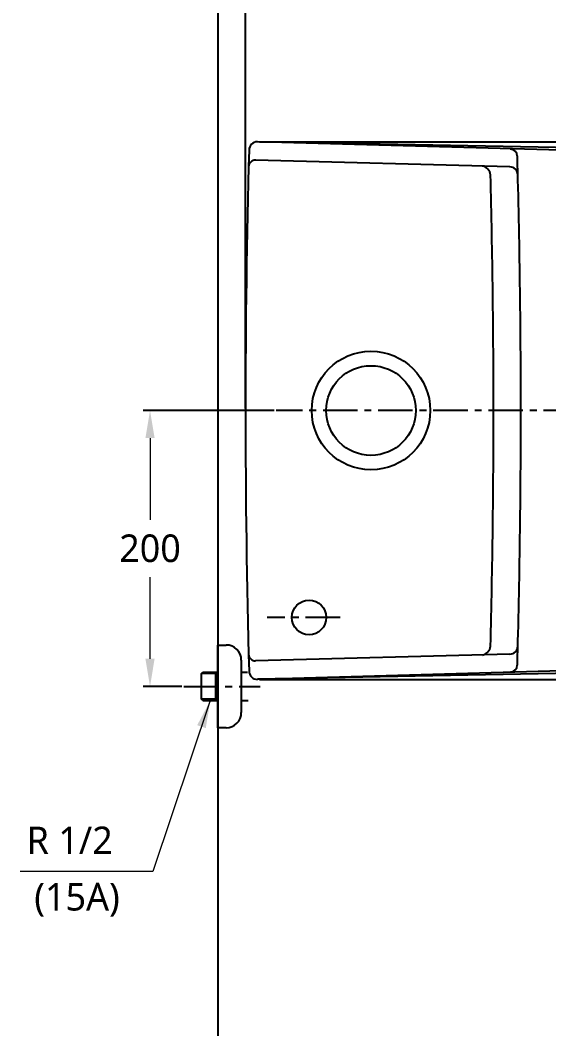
# Model space of a CAD drawing. Header units: inches. Extents: x -15723 to -7264, y -5919 to -976.
# Drawn here: x -15723 to -15339, y -2094 to -1363 of the extents above; entities that cross this region are included whole.
import ezdxf

# ---------------------------------------------------------------- set-up
doc = ezdxf.new("R2010")
doc.units = ezdxf.units.IN
doc.header["$MEASUREMENT"] = 0
doc.linetypes.add('CENTER', pattern=[2, 1.25, -0.25, 0.25, -0.25])
for name, color, linetype in [('2', 2, 'Continuous'), ('3', 3, 'Continuous'), ('6', 6, 'Continuous'), ('CENTER', 2, 'CENTER')]:
    doc.layers.add(name, color=color, linetype=linetype)
doc.styles.add('ROMANS', font='NanumGothic.ttf', dxfattribs={"height": 10.144927})
doc.styles.get("Standard").update_dxf_attribs({"font": 'NanumGothic.ttf'})
doc.dimstyles.get("Standard").update_dxf_attribs({"dimtxt": 20, "dimasz": 20, "dimexe": 5, "dimexo": 1.5, "dimgap": 10, "dimtad": 0, "dimtoh": 1, "dimdec": 0, "dimzin": 0, "dimdsep": 46, "dimtxsty": 'Standard', "dimcen": 0, "dimclrd": 3, "dimclre": 3, "dimclrt": 2, "dimadec": 0, "dimazin": 3, "dimtfac": 1, "dimtdec": 0, "dimtofl": 0, "dimtmove": 0, "dimatfit": 3, "dimfxl": 0, "dimtolj": 1, "dimtzin": 0, "dimlwd": 0, "dimlwe": 25, "dimarcsym": 0})

# ---------------------------------------------------------------- blocks, each defined once
blk = doc.blocks.new('*D14')
at = {"color": 3, "linetype": 'Continuous', "lineweight": 25}
for p, q in [((-15559.31, -1644.76), (-15559.31, -1343.24)), ((-14819.31, -1644.69), (-14819.31, -1343.24))]:
    blk.add_line(p, q, dxfattribs=at)
at = {"color": 3, "linetype": 'Continuous', "lineweight": 0}
for p, q in [((-15539.31, -1348.24), (-15223.53, -1348.24)), ((-14839.31, -1348.24), (-15155.09, -1348.24))]:
    blk.add_line(p, q, dxfattribs=at)
at = {"color": 3}
for points in [[(-15539.31, -1344.9), (-15539.31, -1351.57), (-15559.31, -1348.24)], [(-14839.31, -1344.9), (-14839.31, -1351.57), (-14819.31, -1348.24)]]:
    blk.add_solid(points, dxfattribs=at)
at = {"layer": 'DEFPOINTS', "color": 0}
for p in [(-14819.31, -1348.24), (-15559.31, -1646.26), (-14819.31, -1646.19)]:
    blk.add_point(p, dxfattribs=at)
at = {"color": 2, "insert": (-15189.31, -1348.24), "char_height": 20, "attachment_point": 5}
blk.add_mtext('\\A1;740', dxfattribs=at)
blk = doc.blocks.new('*D22')
at = {"color": 3, "linetype": 'Continuous', "lineweight": 25}
for p, q in [((-15549.04, -1451.43), (-14751.97, -1451.43)), ((-15549.04, -1841.08), (-14751.97, -1841.08))]:
    blk.add_line(p, q, dxfattribs=at)
at = {"color": 3, "linetype": 'Continuous', "lineweight": 0}
for p, q in [((-14756.97, -1471.43), (-14756.97, -1626.26)), ((-14756.97, -1821.08), (-14756.97, -1666.26))]:
    blk.add_line(p, q, dxfattribs=at)
at = {"color": 3}
for points in [[(-14760.3, -1471.43), (-14753.64, -1471.43), (-14756.97, -1451.43)], [(-14760.3, -1821.08), (-14753.64, -1821.08), (-14756.97, -1841.08)]]:
    blk.add_solid(points, dxfattribs=at)
at = {"layer": 'DEFPOINTS', "color": 0}
for p in [(-15550.54, -1451.43), (-15550.54, -1841.08), (-14756.97, -1841.08)]:
    blk.add_point(p, dxfattribs=at)
at = {"color": 2, "insert": (-14756.97, -1646.26), "char_height": 20, "attachment_point": 5}
blk.add_mtext('\\A1;390', dxfattribs=at)
blk = doc.blocks.new('*D23')
at = {"color": 3, "linetype": 'Continuous', "lineweight": 25}
for p, q in [((-15538.55, -1646.19), (-15633.54, -1646.19)), ((-15605.47, -1846.19), (-15633.54, -1846.19))]:
    blk.add_line(p, q, dxfattribs=at)
at = {"color": 3, "linetype": 'Continuous', "lineweight": 0}
for p, q in [((-15628.54, -1666.19), (-15628.54, -1725.35)), ((-15628.54, -1826.19), (-15628.54, -1767.04))]:
    blk.add_line(p, q, dxfattribs=at)
at = {"color": 3}
for points in [[(-15631.87, -1666.19), (-15625.21, -1666.19), (-15628.54, -1646.19)], [(-15631.87, -1826.19), (-15625.21, -1826.19), (-15628.54, -1846.19)]]:
    blk.add_solid(points, dxfattribs=at)
at = {"layer": 'DEFPOINTS', "color": 0}
for p in [(-15537.05, -1646.19), (-15628.54, -1846.19), (-15603.97, -1846.19)]:
    blk.add_point(p, dxfattribs=at)
at = {"color": 2, "insert": (-15628.54, -1746.19), "char_height": 20, "attachment_point": 5}
blk.add_mtext('\\A1;200', dxfattribs=at)

msp = doc.modelspace()

# ---------------------------------------------------------------- linework, layer by layer
for p, q in [((-15085.84, -1464.32), (-15550.54, -1451.43)), ((-15085.84, -1828.07), (-15550.54, -1841.08))]:
    msp.add_line(p, q)
at = {"color": 4}
msp.add_line((-15579.31, -1816.19), (-15579.31, -1876.19), dxfattribs=at)
for centre, radius in [((-15468.23, -1646.19), 43), ((-15513.15, -1796.21), 12.5)]:
    msp.add_circle(centre, radius)
at = {"layer": '3', "color": 7}
for p, q in [((-15085.84, -1460.42), (-15550.54, -1451.43)), ((-15367.53, -1469.58), (-15551.9, -1464.7)), ((-15367.53, -1822.81), (-15551.9, -1827.69)), ((-15085.84, -1831.97), (-15550.54, -1840.96))]:
    msp.add_line(p, q, dxfattribs=at)
msp.add_circle((-15468.23, -1646.19), 32.5, dxfattribs=at)
for centre, radius, start, end in [((-15550.71, -1457.43), 6, 88.37805, 180), ((-8695.14, -1646.26), 6864.17, 178.423641, 181.576359), ((-15367.05, -1461.76), 5, 1.54519, 88.37666), ((-22025.92, -1646.26), 6666.43, 0.000525, 1.587039), ((-15552.02, -1469.7), 5, 88.52091, 178.56055), ((-15388.78, -1476.13), 7.32, 5.50641, 78.62748), ((-15367.69, -1475.57), 6, 1.43272, 88.52091), ((-22017.4, -1646.26), 6638.1, 0.000526, 1.474662), ((-22017.4, -1646.13), 6638.1, 358.525338, 359.999474), ((-22026.06, -1646.13), 6666.57, 358.412363, 359.999475), ((-15388.79, -1816.26), 7.33, 281.54404, 354.47624), ((-15367.69, -1816.81), 6, 271.47909, 358.56728), ((-15552.03, -1822.69), 5, 181.43846, 271.47909), ((-15550.71, -1835.08), 6, 180, 271.62195), ((-15367.05, -1830.7), 5, 271.63908, 358.45421)]:
    msp.add_arc(centre, radius, start, end, dxfattribs=at)
at = {"layer": '6', "color": 4}
for p, q in [((-15579.31, -1816.19), (-15573.31, -1816.19)), ((-15562.31, -1827.19), (-15562.31, -1865.19)), ((-15591.31, -1836.94), (-15590.31, -1835.94)), ((-15580.81, -1836.94), (-15591.31, -1836.94)), ((-15591.31, -1855.44), (-15591.31, -1836.94)), ((-15590.31, -1835.94), (-15579.31, -1835.94)), ((-15580.81, -1856.44), (-15580.81, -1835.94)), ((-15562.31, -1835.94), (-15557.88, -1835.94)), ((-15580.81, -1855.44), (-15591.31, -1855.44)), ((-15590.31, -1856.44), (-15591.31, -1855.44)), ((-15590.31, -1856.44), (-15579.31, -1856.44)), ((-15562.31, -1856.44), (-15557.44, -1856.44)), ((-15573.31, -1876.19), (-15579.31, -1876.19))]:
    msp.add_line(p, q, dxfattribs=at)
at = {"layer": '6'}
for p, q in [((-15579.31, -1876.19), (-15579.31, -1816.19)), ((-15580.81, -1836.94), (-15579.81, -1835.94)), ((-15579.31, -1836.56), (-15579.31, -1855.83)), ((-15579.81, -1856.44), (-15580.81, -1855.44))]:
    msp.add_line(p, q, dxfattribs=at)
msp.add_lwpolyline([(-13176.18, -1118.69), (-15579.31, -1118.69), (-15579.31, -3046.19), (-13651.81, -3046.19), (-13651.81, -2046.19)], dxfattribs=at)
at = {"layer": '6', "color": 4}
for centre, start, end in [((-15573.31, -1827.19), 0, 90), ((-15573.31, -1865.19), 270, 0)]:
    msp.add_arc(centre, 11, start, end, dxfattribs=at)
at = {"layer": 'CENTER', "color": 1, "linetype": 'CENTER', "ltscale": 20}
for p, q in [((-14798, -1646.19), (-15537.05, -1646.19)), ((-15490.69, -1796.21), (-15543.5, -1796.21)), ((-15603.97, -1846.19), (-15548.57, -1846.19))]:
    msp.add_line(p, q, dxfattribs=at)

# ---------------------------------------------------------------- texts
at = {"layer": '2', "char_height": 20, "attachment_point": 4, "style": 'ROMANS'}
for s, insert in [('R 1/2', (-15718.05, -1957.82)), ('(15A)', (-15712.54, -2000.89))]:
    msp.add_mtext(s, dxfattribs=dict(at, insert=insert))

# ---------------------------------------------------------------- dimensions: what is measured, and where the dimension line sits
dim = msp.add_linear_dim(base=(-14819.31, -1348.24), p1=(-15559.31, -1646.26), p2=(-14819.31, -1646.19), dimstyle='Standard', override={"dimtih": 1, "dimarcsym": 1})
dim.commit()
dim.dimension.update_dxf_attribs({"geometry": '*D14', "text_midpoint": (-15189.31, -1348.24), "dimtype": 160})
for base, p1, p2, picture, middle in [((-14756.97, -1841.08), (-15550.54, -1451.43), (-15550.54, -1841.08), '*D22', (-14756.97, -1646.26)), ((-15628.54, -1846.19), (-15537.05, -1646.19), (-15603.97, -1846.19), '*D23', (-15628.54, -1746.19))]:
    dim = msp.add_linear_dim(base=base, p1=p1, p2=p2, angle=90, dimstyle='Standard', override={"dimtih": 1, "dimarcsym": 1})
    dim.commit()
    dim.dimension.update_dxf_attribs({"geometry": picture, "text_midpoint": middle})

# ---------------------------------------------------------------- leaders
msp.add_leader([(-15584.81, -1856.44), (-15626.55, -1980.32), (-15722.76, -1980.32)], dimstyle='Standard', override={"dimgap": 10, "dimtad": 0, "dimarcsym": 1})

doc.saveas('drawing.dxf')
